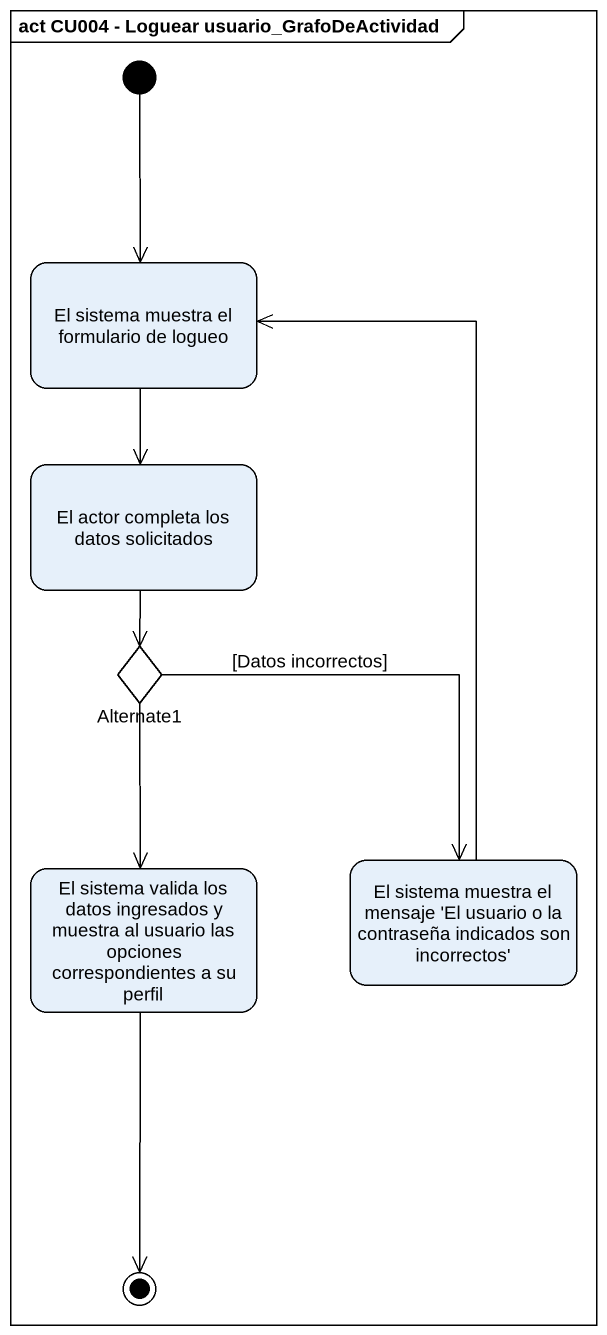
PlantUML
@startuml
mainframe act CU004 - Loguear usuario_GrafoDeActividad
hide empty description
state "El sistema muestra el formulario de logueo" as El_sistema_muestra_el
state "El actor completa los datos solicitados" as El_actor_completa_los_datos
state Alternate1 <<choice>>
state "El sistema valida los datos ingresados y muestra al usuario las opciones correspondientes a su perfil" as El_sistema_valida_los_datos
state "El sistema muestra el mensaje 'El usuario o la contraseña indicados son incorrectos'" as El_sistema_muestra_el_2
[*] --> El_sistema_muestra_el
El_sistema_muestra_el --> El_actor_completa_los_datos
El_actor_completa_los_datos --> Alternate1
Alternate1 --> El_sistema_valida_los_datos
Alternate1 --> El_sistema_muestra_el_2 : [Datos incorrectos]
El_sistema_muestra_el_2 -up-> El_sistema_muestra_el
El_sistema_valida_los_datos --> [*]
@enduml
